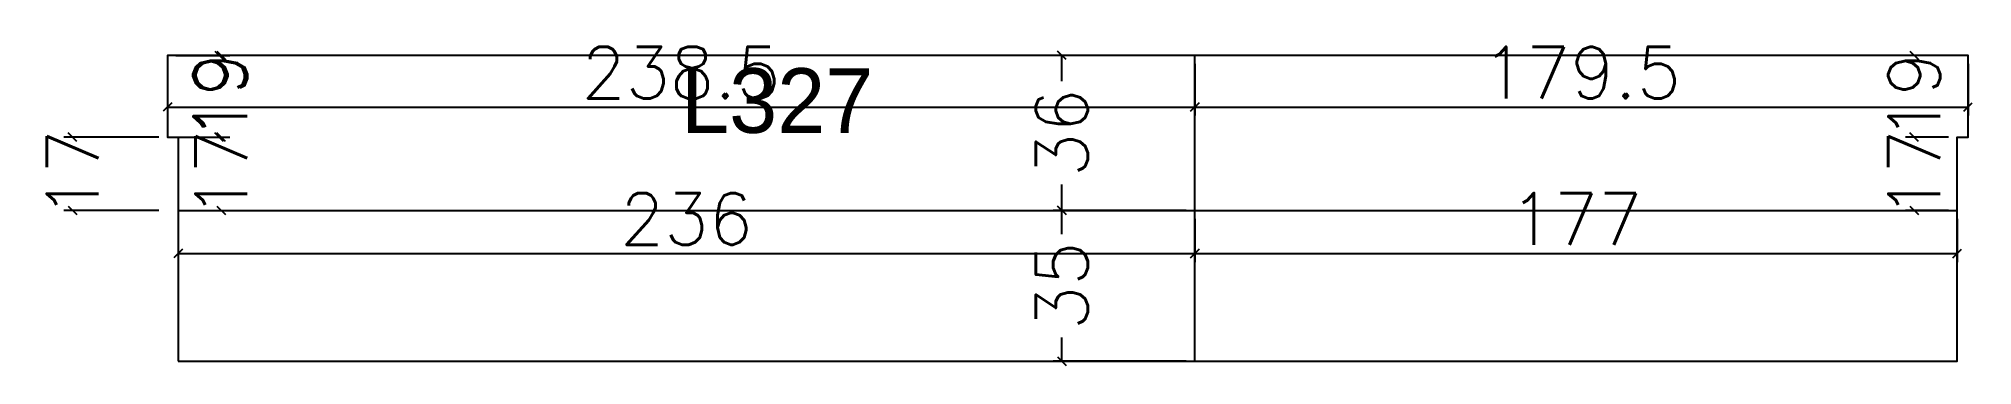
# Model space of a CAD drawing. Extents: x 3137 to 3586, y 1577 to 1653.
import ezdxf

# ---------------------------------------------------------------- set-up
doc = ezdxf.new("R2010")
doc.units = 0
for name, color, linetype in [('COTA', 241, 'Continuous'), ('NOMENCLATURA', 7, 'Continuous'), ('PAINEIS', 6, 'Continuous')]:
    doc.layers.add(name, color=color, linetype=linetype)
doc.styles.add('Romans', font='romans.shx', dxfattribs={"height": 12})
doc.dimstyles.new('cotas', dxfattribs={"dimtxt": 9, "dimasz": 2, "dimexe": 2, "dimexo": 2, "dimgap": 2, "dimtad": 1, "dimdec": 1, "dimzin": 12, "dimtxsty": 'Romans', "dimblk": 'OBLIQUE', "dimcen": 2.5, "dimclrd": 4, "dimclre": 4, "dimclrt": 240, "dimazin": 3, "dimtfac": 1, "dimtmove": 0, "dimatfit": 3})

# ---------------------------------------------------------------- blocks, each defined once
blk = doc.blocks.new('_OBLIQUE')
at = {"color": 0, "linetype": 'BYBLOCK'}
blk.add_line((-0.5, -0.5), (0.5, 0.5), dxfattribs=at)

msp = doc.modelspace()

# ---------------------------------------------------------------- linework, layer by layer
at = {"layer": 'PAINEIS'}
for p, q in [((3405.57, 1578), (3405.57, 1648.9)), ((3169.57, 1613), (3582.57, 1613))]:
    msp.add_line(p, q, dxfattribs=at)
msp.add_lwpolyline([(3169.57, 1578), (3582.57, 1578), (3582.57, 1630), (3585.07, 1630), (3585.07, 1649), (3167.07, 1649), (3167.07, 1630), (3169.57, 1630)], close=True, dxfattribs=at)

# ---------------------------------------------------------------- texts
at = {"layer": 'NOMENCLATURA'}
msp.add_text('L327', height=15, dxfattribs=at).set_placement((3286.32, 1631))

# ---------------------------------------------------------------- dimensions: what is measured, and where the dimension line sits
at = {"layer": 'COTA'}
for base, p1, p2, text in [((3167.07, 1637), (3167.07, 1649), (3405.57, 1649), '238.5'), ((3405.57, 1637), (3405.57, 1649), (3585.07, 1649), '179.5')]:
    msp.add_linear_dim(base=base, p1=p1, p2=p2, text=text, dimstyle='cotas', dxfattribs=at).render()
for base, p1, p2, location, text in [((3179.07, 1649), (3167.07, 1649), (3167.07, 1630), (3179.07, 1639.5), '19'), ((3179.57, 1649), (3169.57, 1649), (3169.57, 1630), (3179.57, 1639.5), '19'), ((3572.57, 1649), (3582.57, 1649), (3582.57, 1630), (3572.57, 1639.5), '19'), ((3145.07, 1613), (3167.07, 1613), (3167.07, 1630), (3145.07, 1621.5), '17'), ((3179.57, 1613), (3169.57, 1613), (3169.57, 1630), (3179.57, 1621.5), '17'), ((3572.57, 1613), (3582.57, 1613), (3582.57, 1630), (3572.57, 1621.5), '17')]:
    msp.add_linear_dim(base=base, p1=p1, p2=p2, angle=90, location=location, text=text, dimstyle='cotas', override={"dimtmove": 2}, dxfattribs=at).render()
for base, p1, p2, location in [((3374.71, 1613), (3405.57, 1613), (3405.57, 1649), (3374.71, 1631)), ((3374.71, 1578), (3405.57, 1578), (3405.57, 1613), (3374.71, 1595.5))]:
    msp.add_linear_dim(base=base, p1=p1, p2=p2, angle=90, location=location, dimstyle='cotas', override={"dimtmove": 2}, dxfattribs=at).render()
for base, p1, p2 in [((3169.57, 1603), (3169.57, 1613), (3405.57, 1613)), ((3405.57, 1603), (3405.57, 1613), (3582.57, 1613))]:
    msp.add_linear_dim(base=base, p1=p1, p2=p2, dimstyle='cotas', dxfattribs=at).render()

doc.saveas('drawing.dxf')
